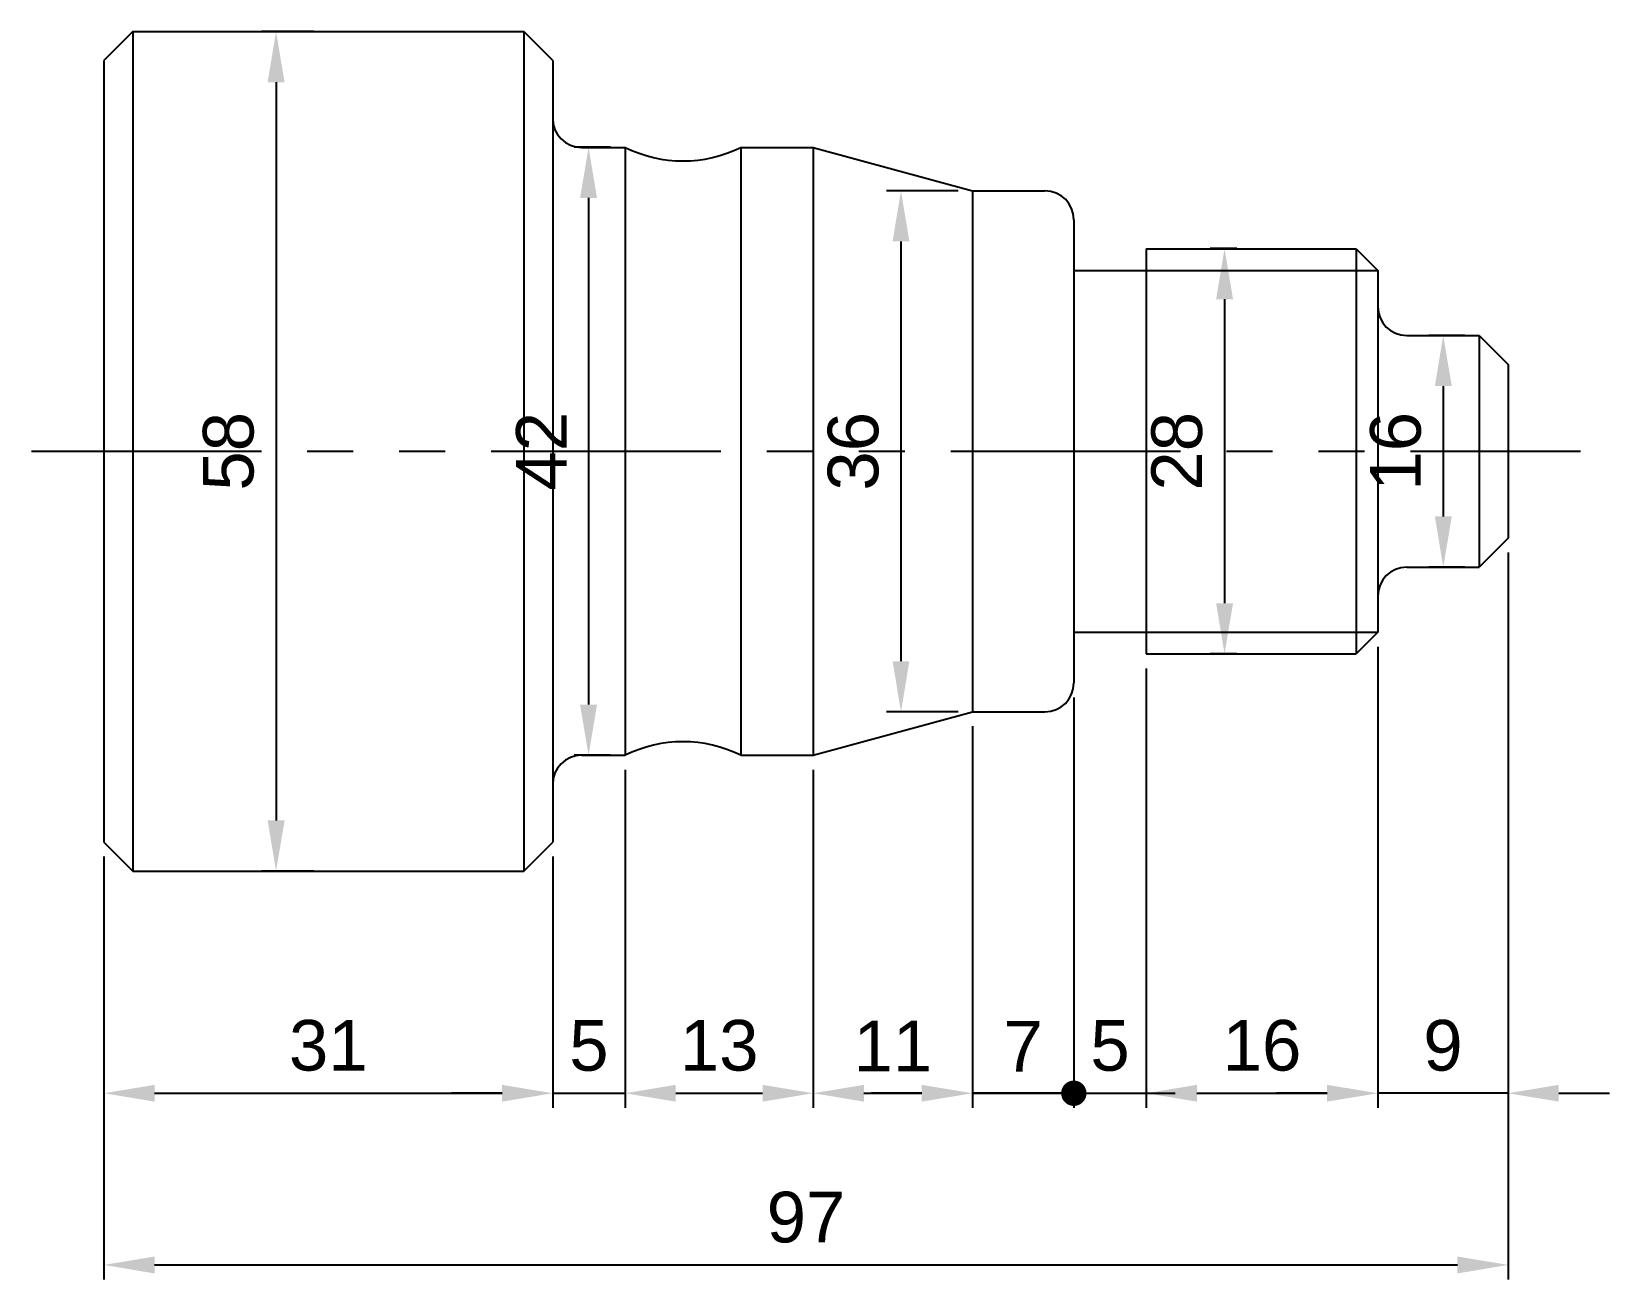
# Model space of a CAD drawing. Header units: centimetres. Extents: x 27 to 136, y 26 to 112.
import ezdxf

# ---------------------------------------------------------------- set-up
doc = ezdxf.new("R2010")
doc.units = ezdxf.units.CM
doc.linetypes.add('PHANTOM2', pattern=[31.75, 15.875, -3.175, 3.175, -3.175, 3.175, -3.175])
doc.layers.add('AM_5', color=3, linetype='Continuous', lineweight=25)
doc.layers.add('CENTER', color=4, linetype='PHANTOM2', lineweight=25)
doc.layers.add('SHAPE', color=7, linetype='Continuous')
doc.styles.get("Standard").update_dxf_attribs({"font": 'arial.ttf'})
doc.dimstyles.new('AM_ISO$0', dxfattribs={"dimtxt": 3.5, "dimasz": 3.5, "dimexe": 1, "dimexo": 1, "dimgap": 1.5, "dimtad": 1, "dimdsep": 46, "dimtxsty": 'Standard', "dimcen": 0, "dimclrd": 256, "dimclre": 256, "dimclrt": 2, "dimadec": 0, "dimazin": 2, "dimtp": 0.1, "dimtm": 0.1, "dimtfac": 0.71, "dimtdec": 3, "dimtmove": 0, "dimatfit": 3, "dimfxl": 1, "dimlwd": -1, "dimlwe": -1, "dimarcsym": 0})

# ---------------------------------------------------------------- blocks, each defined once
blk = doc.blocks.new('*D16')
at = {"layer": 'AM_5', "linetype": 'ByBlock'}
for p, q in [((129.18, 75.99), (129.18, 25.78)), ((32.18, 54.99), (32.18, 25.78)), ((35.68, 26.78), (125.68, 26.78))]:
    blk.add_line(p, q, dxfattribs=at)
at = {"layer": 'AM_5'}
for points in [[(35.68, 27.36), (35.68, 26.19), (32.18, 26.78)], [(125.68, 27.36), (125.68, 26.19), (129.18, 26.78)]]:
    blk.add_solid(points, dxfattribs=at)
at = {"layer": 'Defpoints', "color": 0}
for p in [(129.18, 76.99), (32.18, 55.99), (129.18, 26.78)]:
    blk.add_point(p, dxfattribs=at)
at = {"layer": 'AM_5', "color": 2, "insert": (80.68, 30.06), "char_height": 3.5, "attachment_point": 5}
blk.add_mtext('97', dxfattribs=at)
blk = doc.blocks.new('*D17')
at = {"layer": 'AM_5', "linetype": 'ByBlock'}
for p, q in [((129.18, 75.99), (129.18, 37.64)), ((120.18, 69.49), (120.18, 37.64)), ((116.68, 38.64), (113.18, 38.64)), ((129.18, 38.64), (120.18, 38.64)), ((132.68, 38.64), (136.18, 38.64))]:
    blk.add_line(p, q, dxfattribs=at)
at = {"layer": 'AM_5'}
for points in [[(116.68, 39.22), (116.68, 38.06), (120.18, 38.64)], [(132.68, 39.22), (132.68, 38.06), (129.18, 38.64)]]:
    blk.add_solid(points, dxfattribs=at)
at = {"layer": 'Defpoints', "color": 0}
for p in [(129.18, 76.99), (120.18, 70.49), (120.18, 38.64)]:
    blk.add_point(p, dxfattribs=at)
at = {"layer": 'AM_5', "color": 2, "insert": (124.68, 41.93), "char_height": 3.5, "attachment_point": 5}
blk.add_mtext('9', dxfattribs=at)
blk = doc.blocks.new('*D18')
at = {"layer": 'AM_5', "linetype": 'ByBlock'}
for p, q in [((120.18, 69.49), (120.18, 37.64)), ((104.18, 67.99), (104.18, 37.64)), ((107.68, 38.64), (116.68, 38.64))]:
    blk.add_line(p, q, dxfattribs=at)
at = {"layer": 'AM_5'}
for points in [[(107.68, 39.22), (107.68, 38.06), (104.18, 38.64)], [(116.68, 39.22), (116.68, 38.06), (120.18, 38.64)]]:
    blk.add_solid(points, dxfattribs=at)
at = {"layer": 'Defpoints', "color": 0}
for p in [(120.18, 70.49), (104.18, 68.99), (120.18, 38.64)]:
    blk.add_point(p, dxfattribs=at)
at = {"layer": 'AM_5', "color": 2, "insert": (112.18, 41.93), "char_height": 3.5, "attachment_point": 5}
blk.add_mtext('16', dxfattribs=at)
blk = doc.blocks.new('GENDOT')
blk.add_line((0, 0), (-1, 0))
at = {"const_width": 0.25}
blk.add_lwpolyline([(-0.125, 0, 1), (0.125, 0, 1)], format="xyb", close=True, dxfattribs=at)
blk = doc.blocks.new('*D19')
at = {"layer": 'AM_5', "linetype": 'ByBlock'}
for p, q in [((104.18, 67.99), (104.18, 37.64)), ((99.18, 65.99), (99.18, 37.64)), ((95.68, 38.64), (92.18, 38.64)), ((99.18, 38.64), (104.18, 38.64)), ((107.68, 38.64), (111.18, 38.64))]:
    blk.add_line(p, q, dxfattribs=at)
at = {"layer": 'AM_5'}
blk.add_solid([(107.68, 39.22), (107.68, 38.06), (104.18, 38.64)], dxfattribs=at)
at = {"layer": 'Defpoints', "color": 0}
for p in [(104.18, 68.99), (99.18, 66.99), (104.18, 38.64)]:
    blk.add_point(p, dxfattribs=at)
at = {"layer": 'AM_5', "xscale": 3.5, "yscale": 3.5, "zscale": 3.5}
blk.add_blockref('GENDOT', (99.18, 38.64), dxfattribs=at)
at = {"layer": 'AM_5', "color": 2, "insert": (101.68, 41.92), "char_height": 3.5, "attachment_point": 5}
blk.add_mtext('5', dxfattribs=at)
blk = doc.blocks.new('*D20')
at = {"layer": 'AM_5', "linetype": 'ByBlock'}
for p, q in [((99.18, 65.99), (99.18, 37.64)), ((92.18, 63.99), (92.18, 37.64)), ((88.68, 38.64), (85.18, 38.64)), ((92.18, 38.64), (99.18, 38.64)), ((102.68, 38.64), (106.18, 38.64))]:
    blk.add_line(p, q, dxfattribs=at)
at = {"layer": 'AM_5'}
blk.add_solid([(88.68, 39.22), (88.68, 38.06), (92.18, 38.64)], dxfattribs=at)
at = {"layer": 'Defpoints', "color": 0}
for p in [(99.18, 66.99), (92.18, 64.99), (99.18, 38.64)]:
    blk.add_point(p, dxfattribs=at)
at = {"layer": 'AM_5', "xscale": 3.5, "yscale": 3.5, "zscale": 3.5, "rotation": 180}
blk.add_blockref('GENDOT', (99.18, 38.64), dxfattribs=at)
at = {"layer": 'AM_5', "color": 2, "insert": (95.68, 41.89), "char_height": 3.5, "attachment_point": 5}
blk.add_mtext('7', dxfattribs=at)
blk = doc.blocks.new('*D22')
at = {"layer": 'AM_5', "linetype": 'ByBlock'}
for p, q in [((92.18, 63.99), (92.18, 37.64)), ((81.18, 60.99), (81.18, 37.64)), ((84.68, 38.64), (88.68, 38.64))]:
    blk.add_line(p, q, dxfattribs=at)
at = {"layer": 'AM_5'}
for points in [[(84.68, 39.22), (84.68, 38.06), (81.18, 38.64)], [(88.68, 39.22), (88.68, 38.06), (92.18, 38.64)]]:
    blk.add_solid(points, dxfattribs=at)
at = {"layer": 'Defpoints', "color": 0}
for p in [(92.18, 64.99), (81.18, 61.99), (92.18, 38.64)]:
    blk.add_point(p, dxfattribs=at)
at = {"layer": 'AM_5', "color": 2, "insert": (86.68, 41.9), "char_height": 3.5, "attachment_point": 5}
blk.add_mtext('11', dxfattribs=at)
blk = doc.blocks.new('*D23')
at = {"layer": 'AM_5', "linetype": 'ByBlock'}
for p, q in [((68.18, 60.99), (68.18, 37.64)), ((81.18, 60.99), (81.18, 37.64)), ((71.68, 38.64), (77.68, 38.64))]:
    blk.add_line(p, q, dxfattribs=at)
at = {"layer": 'AM_5'}
for points in [[(71.68, 39.22), (71.68, 38.06), (68.18, 38.64)], [(77.68, 39.22), (77.68, 38.06), (81.18, 38.64)]]:
    blk.add_solid(points, dxfattribs=at)
at = {"layer": 'Defpoints', "color": 0}
for p in [(68.18, 61.99), (81.18, 61.99), (81.18, 38.64)]:
    blk.add_point(p, dxfattribs=at)
at = {"layer": 'AM_5', "color": 2, "insert": (74.68, 41.93), "char_height": 3.5, "attachment_point": 5}
blk.add_mtext('13', dxfattribs=at)
blk = doc.blocks.new('*D24')
at = {"layer": 'AM_5', "linetype": 'ByBlock'}
for p, q in [((68.18, 60.99), (68.18, 37.64)), ((63.18, 54.99), (63.18, 37.64)), ((59.68, 38.64), (56.18, 38.64)), ((63.18, 38.64), (68.18, 38.64)), ((71.68, 38.64), (75.18, 38.64))]:
    blk.add_line(p, q, dxfattribs=at)
at = {"layer": 'AM_5'}
for points in [[(59.68, 39.22), (59.68, 38.06), (63.18, 38.64)], [(71.68, 39.22), (71.68, 38.06), (68.18, 38.64)]]:
    blk.add_solid(points, dxfattribs=at)
at = {"layer": 'Defpoints', "color": 0}
for p in [(68.18, 61.99), (63.18, 55.99), (68.18, 38.64)]:
    blk.add_point(p, dxfattribs=at)
at = {"layer": 'AM_5', "color": 2, "insert": (65.68, 41.92), "char_height": 3.5, "attachment_point": 5}
blk.add_mtext('5', dxfattribs=at)
blk = doc.blocks.new('*D25')
at = {"layer": 'AM_5', "linetype": 'ByBlock'}
for p, q in [((32.18, 54.99), (32.18, 37.64)), ((63.18, 54.99), (63.18, 37.64)), ((35.68, 38.64), (59.68, 38.64))]:
    blk.add_line(p, q, dxfattribs=at)
at = {"layer": 'AM_5'}
for points in [[(35.68, 39.22), (35.68, 38.06), (32.18, 38.64)], [(59.68, 39.22), (59.68, 38.06), (63.18, 38.64)]]:
    blk.add_solid(points, dxfattribs=at)
at = {"layer": 'Defpoints', "color": 0}
for p in [(32.18, 55.99), (63.18, 55.99), (63.18, 38.64)]:
    blk.add_point(p, dxfattribs=at)
at = {"layer": 'AM_5', "color": 2, "insert": (47.68, 41.93), "char_height": 3.5, "attachment_point": 5}
blk.add_mtext('31', dxfattribs=at)
blk = doc.blocks.new('*D26')
at = {"layer": 'AM_5', "linetype": 'ByBlock'}
for p, q in [((46.68, 111.99), (43.07, 111.99)), ((44.07, 108.49), (44.07, 57.49)), ((46.68, 53.99), (43.07, 53.99))]:
    blk.add_line(p, q, dxfattribs=at)
at = {"layer": 'AM_5'}
for points in [[(43.49, 108.49), (44.66, 108.49), (44.07, 111.99)], [(43.49, 57.49), (44.66, 57.49), (44.07, 53.99)]]:
    blk.add_solid(points, dxfattribs=at)
at = {"layer": 'Defpoints', "color": 0}
for p in [(47.68, 111.99), (44.07, 53.99), (47.68, 53.99)]:
    blk.add_point(p, dxfattribs=at)
at = {"layer": 'AM_5', "color": 2, "insert": (40.79, 82.99), "char_height": 3.5, "attachment_point": 5, "rotation": 90}
blk.add_mtext('58', dxfattribs=at)
blk = doc.blocks.new('*D27')
at = {"layer": 'AM_5', "linetype": 'ByBlock'}
for p, q in [((67.18, 103.99), (64.66, 103.99)), ((65.66, 100.49), (65.66, 65.49)), ((67.18, 61.99), (64.66, 61.99))]:
    blk.add_line(p, q, dxfattribs=at)
at = {"layer": 'AM_5'}
for points in [[(65.07, 100.49), (66.24, 100.49), (65.66, 103.99)], [(65.07, 65.49), (66.24, 65.49), (65.66, 61.99)]]:
    blk.add_solid(points, dxfattribs=at)
at = {"layer": 'Defpoints', "color": 0}
for p in [(68.18, 103.99), (65.66, 61.99), (68.18, 61.99)]:
    blk.add_point(p, dxfattribs=at)
at = {"layer": 'AM_5', "color": 2, "insert": (62.4, 82.99), "char_height": 3.5, "attachment_point": 5, "rotation": 90}
blk.add_mtext('42', dxfattribs=at)
blk = doc.blocks.new('*D28')
at = {"layer": 'AM_5', "linetype": 'ByBlock'}
for p, q in [((91.18, 100.99), (86.24, 100.99)), ((87.24, 97.49), (87.24, 68.49)), ((91.18, 64.99), (86.24, 64.99))]:
    blk.add_line(p, q, dxfattribs=at)
at = {"layer": 'AM_5'}
for points in [[(86.66, 97.49), (87.82, 97.49), (87.24, 100.99)], [(86.66, 68.49), (87.82, 68.49), (87.24, 64.99)]]:
    blk.add_solid(points, dxfattribs=at)
at = {"layer": 'Defpoints', "color": 0}
for p in [(92.18, 100.99), (87.24, 64.99), (92.18, 64.99)]:
    blk.add_point(p, dxfattribs=at)
at = {"layer": 'AM_5', "color": 2, "insert": (83.95, 82.99), "char_height": 3.5, "attachment_point": 5, "rotation": 90}
blk.add_mtext('36', dxfattribs=at)
blk = doc.blocks.new('*D29')
at = {"layer": 'AM_5', "linetype": 'ByBlock'}
for p, q in [((110.43, 96.99), (108.59, 96.99)), ((109.59, 93.49), (109.59, 72.49)), ((110.43, 68.99), (108.59, 68.99))]:
    blk.add_line(p, q, dxfattribs=at)
at = {"layer": 'AM_5'}
for points in [[(109.01, 93.49), (110.18, 93.49), (109.59, 96.99)], [(109.01, 72.49), (110.18, 72.49), (109.59, 68.99)]]:
    blk.add_solid(points, dxfattribs=at)
at = {"layer": 'Defpoints', "color": 0}
for p in [(111.43, 96.99), (109.59, 68.99), (111.43, 68.99)]:
    blk.add_point(p, dxfattribs=at)
at = {"layer": 'AM_5', "color": 2, "insert": (106.31, 82.99), "char_height": 3.5, "attachment_point": 5, "rotation": 90}
blk.add_mtext('28', dxfattribs=at)
blk = doc.blocks.new('*D30')
at = {"layer": 'AM_5', "linetype": 'ByBlock'}
for p, q in [((126.18, 90.99), (123.7, 90.99)), ((124.7, 87.49), (124.7, 78.49)), ((126.18, 74.99), (123.7, 74.99))]:
    blk.add_line(p, q, dxfattribs=at)
at = {"layer": 'AM_5'}
for points in [[(124.12, 87.49), (125.29, 87.49), (124.7, 90.99)], [(124.12, 78.49), (125.29, 78.49), (124.7, 74.99)]]:
    blk.add_solid(points, dxfattribs=at)
at = {"layer": 'Defpoints', "color": 0}
for p in [(127.18, 90.99), (124.7, 74.99), (127.18, 74.99)]:
    blk.add_point(p, dxfattribs=at)
at = {"layer": 'AM_5', "color": 2, "insert": (121.42, 82.99), "char_height": 3.5, "attachment_point": 5, "rotation": 90}
blk.add_mtext('16', dxfattribs=at)

msp = doc.modelspace()

# ---------------------------------------------------------------- linework, layer by layer
at = {"layer": 'CENTER'}
msp.add_line((27.18, 82.988), (134.18, 82.988), dxfattribs=at)
at = {"layer": 'SHAPE'}
for p, q in [((34.18, 111.988), (32.18, 109.988)), ((34.18, 111.988), (61.18, 111.988)), ((34.18, 111.988), (34.18, 53.988)), ((63.18, 109.988), (61.18, 111.988)), ((61.18, 111.988), (61.18, 53.988)), ((32.18, 109.988), (32.18, 55.988)), ((63.18, 109.988), (63.18, 105.988)), ((63.18, 105.988), (63.18, 59.988)), ((65.18, 103.988), (68.18, 103.988)), ((68.18, 103.988), (68.18, 61.988)), ((76.18, 103.988), (76.18, 61.988)), ((76.18, 103.988), (81.18, 103.988)), ((81.18, 103.988), (81.18, 61.988)), ((81.18, 103.988), (92.18, 100.988)), ((92.18, 100.988), (97.18, 100.988)), ((92.18, 100.988), (92.18, 64.988)), ((99.18, 98.988), (99.18, 66.988)), ((104.18, 96.988), (104.18, 68.988)), ((104.18, 96.988), (118.68, 96.988)), ((118.68, 96.988), (118.68, 68.988)), ((118.68, 96.988), (120.18, 95.488)), ((99.18, 95.488), (120.18, 95.488)), ((120.18, 95.488), (120.18, 92.988)), ((120.18, 92.988), (120.18, 72.988)), ((122.18, 90.988), (127.18, 90.988)), ((127.18, 90.988), (129.18, 88.988)), ((127.18, 90.988), (127.18, 74.988)), ((129.18, 88.988), (129.18, 76.988)), ((129.18, 76.988), (127.18, 74.988)), ((122.18, 74.988), (127.18, 74.988)), ((120.18, 72.988), (120.18, 70.488)), ((99.18, 70.488), (120.18, 70.488)), ((120.18, 70.488), (118.68, 68.988)), ((104.18, 68.988), (118.68, 68.988)), ((81.18, 61.988), (92.18, 64.988)), ((92.18, 64.988), (97.18, 64.988)), ((65.18, 61.988), (68.18, 61.988)), ((76.18, 61.988), (81.18, 61.988)), ((63.18, 59.988), (63.18, 55.988)), ((32.18, 55.988), (34.18, 53.988)), ((61.18, 53.988), (63.18, 55.988)), ((34.18, 53.988), (61.18, 53.988))]:
    msp.add_line(p, q, dxfattribs=at)
for centre, radius, start, end in [((65.18, 105.988), 2, 180, 270), ((72.18, 112.05), 9, 243.6122, 296.3878), ((97.18, 98.988), 2, 0, 90), ((122.18, 92.988), 2, 180, 270), ((122.18, 72.988), 2, 90, 180), ((97.18, 66.988), 2, 270, 0), ((72.18, 53.926), 9, 63.6122, 116.3878), ((65.18, 59.988), 2, 90, 180)]:
    msp.add_arc(centre, radius, start, end, dxfattribs=at)

# ---------------------------------------------------------------- dimensions: what is measured, and where the dimension line sits
at = {"layer": 'AM_5'}
for base, p1, p2, angle, override, picture, middle in [((44.075, 53.988), (47.68, 111.988), (47.68, 53.988), 90, {"dimpost": ''}, '*D26', (40.788, 82.988)), ((120.18, 38.639), (129.18, 76.988), (120.18, 70.488), 0, {"dimtix": 1}, '*D17', (124.68, 41.926))]:
    dim = msp.add_linear_dim(base=base, p1=p1, p2=p2, angle=angle, dimstyle='AM_ISO$0', override=override, dxfattribs=at)
    dim.commit()
    dim.dimension.update_dxf_attribs({"geometry": picture, "text_midpoint": middle})
for base, p1, p2, picture, middle in [((65.658, 61.988), (68.18, 103.988), (68.18, 61.988), '*D27', (62.401, 82.988)), ((87.241, 64.988), (92.18, 100.988), (92.18, 64.988), '*D28', (83.953, 82.988)), ((109.595, 68.988), (111.43, 96.988), (111.43, 68.988), '*D29', (106.308, 82.988)), ((124.703, 74.988), (127.18, 90.988), (127.18, 74.988), '*D30', (121.416, 82.988))]:
    dim = msp.add_linear_dim(base=base, p1=p1, p2=p2, angle=90, dimstyle='AM_ISO$0', dxfattribs=at)
    dim.commit()
    dim.dimension.update_dxf_attribs({"geometry": picture, "text_midpoint": middle})
dim = msp.add_linear_dim(base=(129.18, 26.776), p1=(32.18, 55.988), p2=(129.18, 76.988), dimstyle='AM_ISO$0', dxfattribs=at)
dim.commit()
dim.dimension.update_dxf_attribs({"geometry": '*D16', "text_midpoint": (80.68, 26.776), "dimtype": 160})
for base, p1, p2, override, picture, middle in [((120.18, 38.639), (104.18, 68.988), (120.18, 70.488), {"dimpost": '', "dimtix": 1}, '*D18', (112.18, 41.926)), ((104.18, 38.639), (99.18, 66.988), (104.18, 68.988), {"dimblk1": 'GENDOT', "dimsah": 1, "dimtix": 1}, '*D19', (101.68, 41.919)), ((99.18, 38.639), (92.18, 64.988), (99.18, 66.988), {"dimblk2": 'GENDOT', "dimsah": 1, "dimtix": 1}, '*D20', (95.68, 41.889)), ((92.18, 38.639), (81.18, 61.988), (92.18, 64.988), {"dimtix": 1}, '*D22', (86.68, 41.896)), ((68.18, 38.639), (63.18, 55.988), (68.18, 61.988), {"dimtix": 1}, '*D24', (65.68, 41.919)), ((81.18, 38.639), (68.18, 61.988), (81.18, 61.988), {"dimtix": 1}, '*D23', (74.68, 41.927)), ((63.18, 38.639), (32.18, 55.988), (63.18, 55.988), {"dimtix": 1}, '*D25', (47.68, 41.927))]:
    dim = msp.add_linear_dim(base=base, p1=p1, p2=p2, dimstyle='AM_ISO$0', override=override, dxfattribs=at)
    dim.commit()
    dim.dimension.update_dxf_attribs({"geometry": picture, "text_midpoint": middle})

doc.saveas('drawing.dxf')
